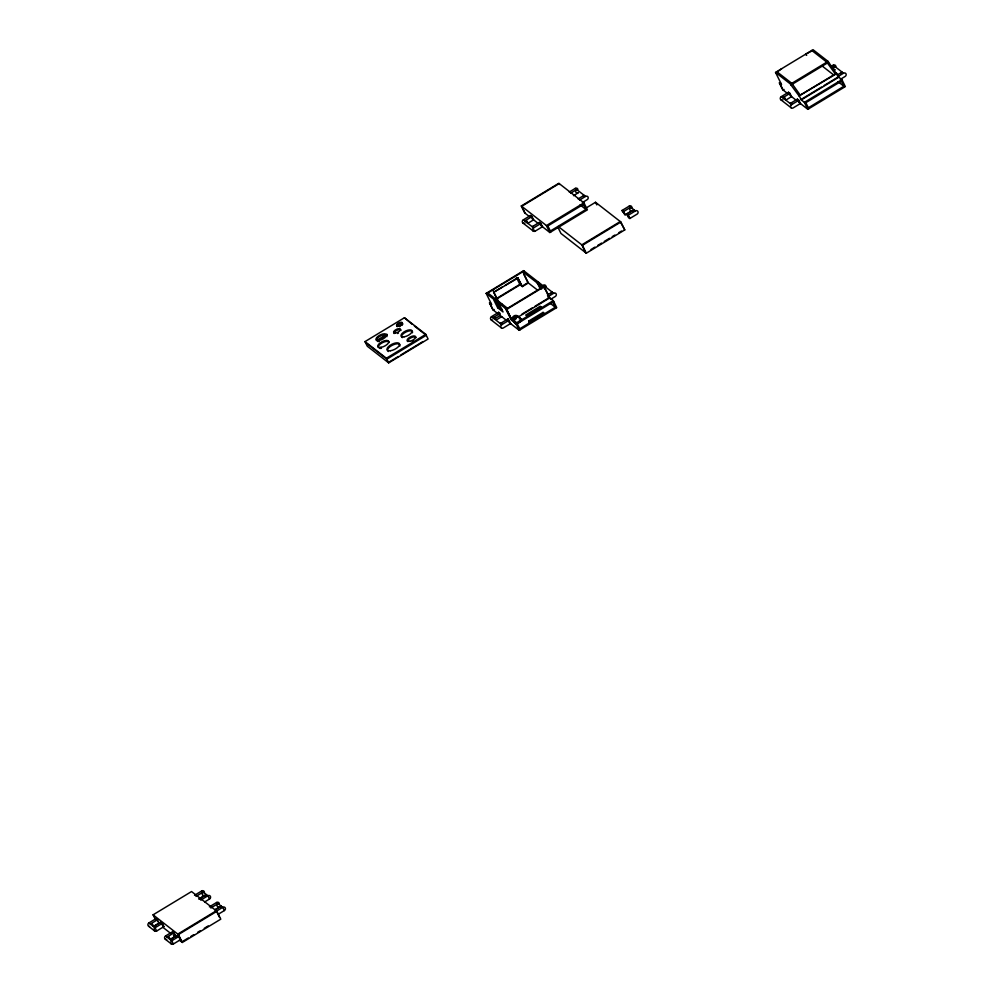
<?xml version="1.0" encoding="UTF-8"?>
<svg xmlns="http://www.w3.org/2000/svg" width="994" height="994" viewBox="0 0 994 994"><rect width="100%" height="100%" fill="white"/><g stroke="black" fill="none" stroke-linecap="round" stroke-linejoin="round"><path stroke-width="1.49" d="M517.203 323.709L520.607 319.869M529.814 216.891L524.733 212.94L521.291 205.982L558.802 183.281L583.938 202.851L587.379 209.809L549.868 232.521L541.009 225.613L539.407 222.37L532.212 226.731A2 1.777 -52.1 0 1 533.157 226.433M524.956 223.066A2 1.777 -52.1 0 1 522.471 222.47A2 1.777 -52.1 0 1 523.353 219.823L530.548 215.474L531.989 216.593L533.592 219.836L527.603 223.464M569.251 192.041L575.24 188.4A2 1.777 -52.1 0 1 577.874 189.469M531.989 216.593L524.795 220.954A2 1.777 -52.1 0 1 527.354 223.004M570.693 193.159L576.682 189.531A2 1.777 -52.1 0 0 577.825 192.985M787.782 93.684L782.7 89.721L779.259 82.775L781.545 84.552L775.544 72.413L813.042 49.7L828.052 61.392L838.774 77.209L841.906 79.644L845.335 86.59L807.836 109.303L798.977 102.407L797.374 99.164L790.18 103.513A2 1.777 -52.1 0 1 791.597 103.277M777.209 71.978L781.731 68.661M806.258 55.018L805.799 54.086L812.21 50.781M573.488 195.681L578.284 192.774M578.11 198.937L584.099 195.309A2 1.777 -52.1 0 0 583.155 196.501M533.654 227.85L540.848 223.501L542.451 226.744L535.257 231.093A2 1.777 -52.1 0 1 532.784 230.484A2 1.777 -52.1 0 1 533.654 227.85L523.353 219.823M579.552 200.055L585.553 196.427A2 1.777 -52.1 0 1 588.026 197.036A2 1.777 -52.1 0 1 587.156 199.67L582.36 202.577M780.128 84.018L781.085 83.434M521.291 205.982L546.439 225.563L583.938 202.851M546.899 226.495L584.397 203.782M365.009 341.601L404.434 317.732L425.805 334.369L428.091 339.004L388.679 362.872L367.308 346.235L365.009 341.601L386.38 358.238L388.679 362.872M586.249 207.908L595.53 202.279L620.877 222.022L624.766 229.9L586.311 253.197L560.964 233.453L557.721 226.893M775.544 72.413L790.553 84.105L828.052 61.392M790.553 84.105L791.013 85.024L828.511 62.311M550.378 231.006L585.963 209.461L580.074 204.876M784.067 89.46L783.11 90.044L779.669 83.098M377.819 339.873L387.014 334.295M377.732 340.495L386.778 335.015M782.924 99.86A2 1.777 -52.1 0 1 780.439 99.251A2 1.777 -52.1 0 1 781.321 96.617L788.515 92.256L789.957 93.386L791.559 96.629L785.558 100.257M830.81 66.648L833.208 65.194L843.508 73.221A2 1.777 -52.1 0 1 845.993 73.829A2 1.777 -52.1 0 1 845.111 76.463L840.315 79.371M789.957 93.386L782.763 97.735A2 1.777 -52.1 0 1 785.384 98.791M832.251 67.766L834.649 66.312A2 1.777 -52.1 0 0 835.308 69.853M791.013 85.024L799.027 95.884L836.526 73.171M799.027 95.884L836.936 73.494M837.271 74.997L842.067 72.09A2 1.777 -52.1 0 0 841.036 74.277M791.622 104.643L798.816 100.282L800.418 103.525L793.224 107.886A2 1.777 -52.1 0 1 790.739 107.277A2 1.777 -52.1 0 1 791.622 104.643L781.321 96.617M837.52 76.849L843.508 73.221M802.108 98.841L821.553 87.062M824.15 85.484L837.11 77.631M799.437 96.207L801.263 99.909L838.774 77.209M633.041 210.977A2 1.777 -52.1 0 1 633.986 209.784L626.792 214.145L628.394 217.388L629.836 218.506L637.03 214.157A2 1.777 -52.1 0 0 637.912 211.523A2 1.777 -52.1 0 0 635.427 210.914L629.252 206.093L622.058 210.455L625.102 214.816L631.091 211.188M486.153 293.379L523.652 270.666L544.203 286.67L549.744 297.889L518.433 316.85A3.69 3.28 -52.1 0 0 513.96 315.943A3.69 3.28 -52.1 0 0 512.245 320.602L506.704 309.382L486.153 293.379L491.695 304.599L489.408 302.822L492.85 309.768L507.002 320.801M486.563 293.702L522.819 271.747L528.361 282.967L537.816 290.323M623.499 211.573L625.102 214.816L622.058 210.455L623.499 211.573L630.693 207.224A2 1.777 -52.1 0 0 631.836 210.678M801.263 99.909L804.407 102.357L841.906 79.644M804.854 103.277L842.365 80.564M497.882 300.847L493.645 292.273L502.517 286.906M505.051 285.377L517.725 277.699L522.372 286.595L528.361 282.967M518.135 278.022L493.645 292.273M386.38 358.238L425.805 334.369M628.233 215.263L629.836 218.506L626.792 214.145L628.233 215.263L635.427 210.914M620.256 221.538L581.801 244.835L585.69 252.712M808.333 107.799L843.918 86.254L838.029 81.67M389.226 361.978L398.271 356.498M400.855 354.933L422.848 341.613M558.243 226.495L582.409 245.319L620.877 222.022M495.869 298.896L520.446 284.023M496.006 299.393L520.086 284.818L522.372 286.595M490.278 304.065L491.235 303.481M522.919 285.688L527.951 282.644L523.639 273.922M590.995 249.506L594.971 247.096M597.63 245.481L601.606 243.07M604.253 241.467L609.558 238.262M612.217 236.647L614.864 235.044M618.852 232.633L621.498 231.03M502.417 304.313L501.162 305.071L500.703 304.139M540.401 289.142L537.419 283.116L538.661 282.358M494.217 309.507L493.26 310.091L489.818 303.133M497.646 307.742L503.051 311.967L499.386 304.549L493.981 300.325L497.646 307.742L498.889 306.997L502.144 309.519M492.614 320.105A2 1.777 -52.1 0 1 491.471 316.664L498.665 312.302L500.106 313.421L492.912 317.782A2 1.777 -52.1 0 1 495.385 318.391L500.268 315.545L498.665 312.302M541.718 286.471L542.96 285.713L544.749 289.329M542.128 286.781L543.383 286.036M544.401 287.601L549.334 297.566L553.285 300.648L556.727 307.606L519.228 330.306L515.787 323.361L511.835 320.279L506.281 309.059L543.793 286.347M506.704 309.382L544.203 286.67M496.913 319.571L501.709 316.676M508.481 318.627L500.33 323.559A2 1.777 -52.1 0 1 502.181 323.485M547.421 295.044L552.217 292.137A2 1.777 -52.1 0 0 551.161 293.826M501.771 324.678L508.965 320.329L510.568 323.572L503.374 327.933A2 1.777 -52.1 0 1 500.889 327.324A2 1.777 -52.1 0 1 501.771 324.678L491.471 316.664M547.669 296.895L553.658 293.267A2 1.777 -52.1 0 1 556.143 293.864A2 1.777 -52.1 0 1 555.261 296.51L550.465 299.405M517.054 317.111L518.023 316.527L521.974 319.608M521.937 314.154L532.399 307.829M535.008 306.239L548.092 298.324M520.322 318.328L518.371 316.949A3.69 3.28 -52.1 0 0 514.146 319.509L514.084 322.031L515.103 321.497L516.743 322.777L520.185 329.735M519.315 318.863L520.67 318.714M540.09 306.363L525.702 315.073L526.522 315.719L540.91 307.009L541.37 307.929L540.09 306.363L540.91 307.009M515.787 323.361L553.285 300.648M553.745 301.58L516.246 324.28L514.084 322.031M528.671 321.099L529.964 322.677L528.671 321.099L543.059 312.389L544.339 313.955M529.504 321.745L543.892 313.035M529.131 322.031L543.519 313.321L543.059 312.389M519.725 328.803L555.311 307.258L550.589 303.58M155.673 920.084L153.076 914.828L191.544 891.543L216.891 911.287L220.78 919.164L182.324 942.449L179.355 940.138M149.547 926.483A2 1.777 -52.1 0 1 148.889 922.954L156.083 918.593L159.127 922.966L154.331 925.861M194.538 895.308L201.732 890.947L207.92 895.768A2 1.777 -52.1 0 1 210.393 896.364A2 1.777 -52.1 0 1 209.523 899.011L204.727 901.918M157.524 919.723L150.33 924.072A2 1.777 -52.1 0 1 152.89 926.122M195.98 896.426L203.174 892.078A2 1.777 -52.1 0 0 204.317 895.519M198.788 898.949L204.776 895.321M199.285 898.998L206.479 894.637A2 1.777 -52.1 0 0 205.423 896.327M162.258 923.414L155.064 927.762A2 1.777 -52.1 0 0 154.194 930.409A2 1.777 -52.1 0 0 156.667 931.005L163.861 926.656L162.258 923.414L160.817 922.283L153.623 926.644A2 1.777 -52.1 0 1 155.486 926.57M200.726 900.117L207.92 895.768L209.523 899.011M209.374 906.863L216.568 902.502A2 1.777 -52.1 0 1 219.053 903.111M210.827 907.982L218.009 903.633A2 1.777 -52.1 0 0 219.152 907.075M166.719 939.405A2 1.777 -52.1 0 1 165.576 935.95L172.77 931.589L175.814 935.963L171.018 938.87M174.211 932.72L167.017 937.069A2 1.777 -52.1 0 1 169.676 938.622M214.828 909.771L219.624 906.876M215.313 909.821L221.314 906.193A2 1.777 -52.1 0 0 220.581 906.926M216.767 910.951L222.755 907.323A2 1.777 -52.1 0 1 225.24 907.92A2 1.777 -52.1 0 1 224.358 910.566L218.369 914.194M177.516 935.279L180.56 939.653L173.366 944.014A2 1.777 -52.1 0 1 170.881 943.405A2 1.777 -52.1 0 1 171.763 940.759L178.957 936.41L177.516 935.279L170.322 939.641A2 1.777 -52.1 0 1 172.534 939.864M153.076 914.828L178.423 934.571L216.891 911.287M188.338 937.951L181.703 941.977L177.814 934.087L216.27 910.802L219.512 917.363M190.985 936.348L193.644 934.745M197.62 932.335L200.266 930.732M204.255 928.321L208.231 925.911M506.281 309.059L507.251 308.475M811.8 50.458L826.809 62.15L835.283 73.929M821.752 65.679L833.568 74.873M776.786 71.655L791.808 83.347L800.269 95.126M798.816 100.282L797.374 99.164L800.418 103.525M796.853 100.754L790.118 95.499L788.515 92.256M781.06 99.922L791.373 107.948M575.24 188.4L585.553 196.427M624.766 229.9L620.902 222.855M540.848 223.501L539.407 222.37L542.451 226.744M537.829 223.141L532.15 218.717L530.548 215.474M533.815 229.974L535.257 231.093M523.105 223.141L533.405 231.167M553.658 293.267L543.358 285.241A2 1.777 -52.1 0 1 546.017 286.794M522.409 271.424L542.538 287.104M487.395 292.621L507.946 308.625M498.479 302.101L500.641 303.791M508.965 320.329L507.524 319.198L510.568 323.572M509.127 322.454L519.228 330.306M491.222 319.969L501.523 327.995M412.013 324.206L404.434 317.732M414.386 326.057L426.264 335.301L386.84 359.169L365.469 342.532M216.568 902.502L222.755 907.323L224.358 910.566M162.42 925.526L163.861 926.656L160.817 922.283L161.885 924.445M174.372 934.845L175.814 935.963L172.77 931.589L173.838 933.751M162.867 927.303L171.105 933.714M173.465 935.553L175.814 937.392M148.889 922.954L155.064 927.762L156.667 931.005M165.576 935.95L171.763 940.759L173.366 944.014M148.64 926.259L154.815 931.08M165.327 939.268L171.515 944.076M520.272 318.279L518.371 316.949A3.69 3.168 -49.2 0 0 514.146 319.509L514.134 322.081M537.419 283.116L541.655 289.005M514.482 322.466L515.078 323.448A3.69 1.329 -27.1 0 0 515.526 323.559M156.083 918.593L159.127 922.966M518.744 321.721L521.477 321.124L521.018 320.192M841.409 81.148L844.378 87.174M806.221 54.409L806.681 55.329M805.823 102.693L808.793 108.719M804.407 102.357L807.836 109.303M595.53 202.279L596.822 204.913M583.441 204.366L586.423 210.393M559.672 184.524L559.212 183.592L521.713 206.305L525.143 213.263M582.409 245.319L586.311 253.197M547.856 225.911L550.838 231.937M546.439 225.563L549.868 232.521M552.788 302.164L555.77 308.19M523.652 270.666L524.882 273.164M517.725 277.699L521.962 286.272M516.445 277.463L520.086 284.818M507.536 308.302L505.461 308.413L511.425 319.956L505.871 308.736M492.751 289.95L498.292 301.17M495.223 299.579L498.889 306.997M178.423 934.571L182.324 942.449M511.624 319.459L511.835 320.279M629.252 206.093A2 1.777 -52.1 0 1 631.799 208.144M219.202 903.571A2 1.777 -52.1 0 1 219.227 904.055M201.732 890.947A2 1.777 -52.1 0 1 204.292 892.997M833.208 65.194A2 1.777 -52.1 0 1 835.768 67.244M544.066 287.092A2 1.777 -52.1 0 1 544.799 286.359M495.546 318.838A2 1.777 -52.1 0 1 495.571 319.335M517.501 315.893A3.69 3.28 -52.1 0 1 518.023 316.527M519.837 321.41A2.547 0.919 -27.1 0 1 518.383 322.391M517.824 322.628A2.547 0.919 -27.1 0 1 517.278 322.814M521.353 320.391A3.69 1.329 -27.1 0 1 517.675 323.149M513.09 318.863A2.547 2.261 -52.1 0 1 513.538 317.72M514.967 316.614A2.547 2.261 -52.1 0 1 515.551 316.502M376.415 340.296A5.802 2.448 -26.3 0 1 382.118 335.276A5.802 2.448 -26.3 0 1 386.914 336.606M379.31 341.402A5.802 2.448 -26.3 0 1 377.273 341.277M398.408 333.102A3.802 1.603 -26.3 0 1 397.513 333.512M394.146 333.524A3.802 1.603 -26.3 0 1 397.053 330.219A3.802 1.603 -26.3 0 1 400.98 330.418M381.497 348.285A6.039 2.547 -26.3 0 1 379.261 348.248M378.242 347.304A6.039 2.547 -26.3 0 1 383.15 342.334A6.039 2.547 -26.3 0 1 389.238 342.433M388.418 351.516A6.883 2.895 -26.3 0 1 392.642 345.055A6.883 2.895 -26.3 0 1 399.886 346.036M413.467 340.942A4.684 1.976 -26.3 0 1 412.386 341.501M407.565 341.526A4.684 1.976 -26.3 0 1 411.267 337.662A4.684 1.976 -26.3 0 1 416.076 337.649M402.371 337.637A6.063 2.547 -26.3 0 1 405.999 331.971A6.063 2.547 -26.3 0 1 412.46 332.766M397.215 326.666A3.181 1.342 -26.3 0 1 399.849 323.597A3.181 1.342 -26.3 0 1 402.595 324.529M402.222 325.013A3.181 1.342 -26.3 0 1 401.688 325.485M400.309 326.33A3.181 1.342 -26.3 0 1 399.538 326.628M515.426 319.198A2.547 2.261 -52.1 0 0 515.14 319.745A2.547 2.187 -49.2 0 1 515.426 319.198M516.321 318.353A2.547 2.261 -52.1 0 0 515.824 318.726A2.547 2.187 -49.2 0 1 516.321 318.353M395.314 333.027A3.802 1.603 -26.3 0 0 400.532 329.486A3.802 1.603 -26.3 0 0 395.314 330.008A3.802 1.603 -26.3 0 0 395.314 333.027M378.863 340.47A5.802 2.448 -26.3 0 0 386.554 334.941A5.802 2.448 -26.3 0 0 378.354 336.059A5.802 2.448 -26.3 0 0 378.863 340.47M398.346 325.895A3.181 1.342 -26.3 0 0 402.309 322.789A3.181 1.342 -26.3 0 0 397.625 323.671A3.181 1.342 -26.3 0 0 398.346 325.895M381.037 347.353A6.039 2.547 -26.3 0 0 388.778 341.501A6.039 2.547 -26.3 0 0 380.019 342.967A6.039 2.547 -26.3 0 0 381.037 347.353M390.369 350.758A6.883 2.895 -26.3 0 0 399.576 344.222A6.883 2.895 -26.3 0 0 389.897 345.465A6.883 2.895 -26.3 0 0 390.369 350.758M404.049 336.842A6.063 2.547 -26.3 0 0 412.112 331.064A6.063 2.547 -26.3 0 0 403.527 332.232A6.063 2.547 -26.3 0 0 404.049 336.842M409.714 341.29A4.684 1.976 -26.3 0 0 415.616 336.717A4.684 1.976 -26.3 0 0 408.745 337.972A4.684 1.976 -26.3 0 0 409.714 341.29"/></g></svg>
